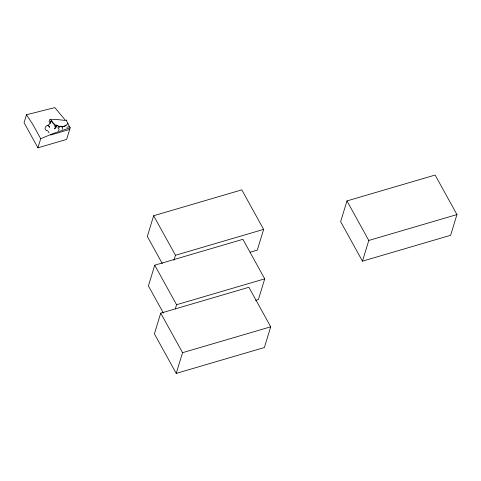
<?xml version="1.0" encoding="UTF-8"?>
<svg xmlns="http://www.w3.org/2000/svg" width="481" height="481" viewBox="0 0 481 481"><rect width="100%" height="100%" fill="white"/><g stroke="black" fill="none" stroke-linecap="round" stroke-linejoin="round"><path stroke-width="0.72" d="M49.513 127.014L49.483 127.279M65.614 120.515L54.804 107.606L26.473 114.761L24.05 122.697L37.921 147.817L66.643 139.382L70.196 127.748L67.544 123.364M37.921 147.817L40.699 138.72L32.654 124.164L26.473 114.761M50.108 123.485L50.782 121.29L49.85 123.731L47.908 125.475L49.459 126.852M54.696 126.473L54.96 125.619L56.109 124.922L56.914 125.775M54.888 128.361L55.808 126.106L56.71 126.9L56.157 126.725L56.602 126.461L57.179 127.074M56.163 126.9L56.445 125.962L57.6 125.264L59.217 126.984L59.013 127.645L58.712 126.485M58.586 126.75L58.706 126.419M58.646 130.676L59.115 129.136L57.985 127.934M62.223 129.365L62.698 126.84L62.019 126.99L62.067 126.281L60.402 126.256M66.174 120.226L66.276 119.901L66.781 120.821M250.132 252.2L257.305 250.096L263.63 229.389L241.805 189.857L153.649 215.735L147.318 236.442L162.35 263.66M255.525 300.397L258.393 299.555L264.724 278.842L242.899 239.316L154.744 265.193L148.413 285.9L163.438 313.119M173.948 260.263L175.481 255.267L153.649 215.735M160.726 313.161L154.395 333.868L176.226 373.394L264.382 347.522L270.707 326.809L248.881 287.283L160.726 313.161L182.558 352.687L176.226 373.394M175.258 309.006L176.569 304.72L154.744 265.193M346.969 200.926L340.638 221.633L362.464 261.165L450.619 235.287L456.95 214.58L435.125 175.048L346.969 200.926L368.795 240.452L362.464 261.165M66.835 127.339L69.114 126.635M60.353 126.695L60.54 126.455L59.175 126.214M61.49 126.876L65.753 125.751L67.989 123.334M64.25 126.226L65.885 125.565M50.95 119.931L55.417 119.324L64.785 120.418M55.586 127.074L54.678 128.872L55.117 128.607M40.699 138.72L52.814 133.646L70.196 127.748M50.649 135.023L69.667 129.431M175.481 255.267L263.63 229.389M368.795 240.452L456.95 214.58M176.569 304.72L264.724 278.842M182.558 352.687L270.707 326.809M64.171 126.25L61.52 126.762M47.637 130.549L46.314 130.375M49.615 122.487L49.104 121.711L49.826 119.426L50.583 119.228L52.525 122.24L55.381 125.276M46.014 130.213C42.905 127.814 48.557 122.589 49.483 127.122M52.459 122.607L54.852 125.15M48.004 131.133L49.098 132.876M51.305 120.575L52.381 122.499M66.685 121.146L67.953 123.449"/></g></svg>
